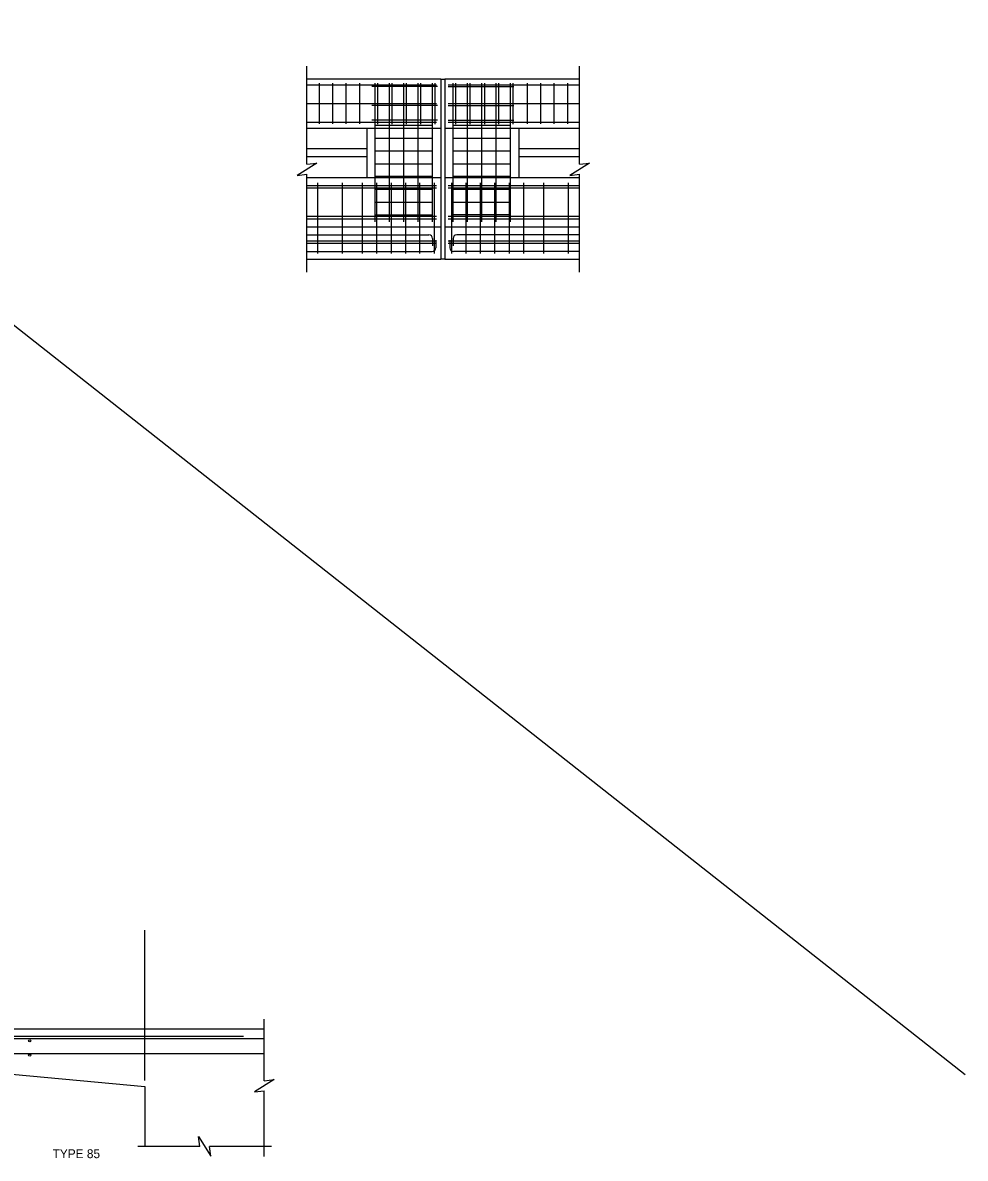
# Model space of a CAD drawing. Extents: x 25576 to 25873, y -3191 to -3046.
# Drawn here: x 25853.83 to 25872.95, y -3101.26 to -3078.21 of the extents above; entities that cross this region are included whole.
import ezdxf

# ---------------------------------------------------------------- set-up
doc = ezdxf.new("R2010")
doc.units = 0
for name, color, linetype in [('60 Nongeo Data', 7, 'Continuous'), ('border_NO-PLOT', 7, 'Continuous'), ('str_Concrete-A', 7, 'Continuous'), ('str_Reinforcement-A', 7, 'Continuous'), ('str_Reinforcement-B', 7, 'Continuous'), ('str_Reinforcement-C', 7, 'Continuous'), ('str_Reinforcement-D', 7, 'Continuous'), ('str_Reinforcement-E', 7, 'Continuous'), ('str_Reinforcement-F', 7, 'Continuous'), ('str_Reinforcement-G', 7, 'Continuous'), ('str_Reinforcement-H', 7, 'Continuous'), ('str_Reinforcement-P', 7, 'Continuous'), ('str_Reinforcement-Q', 7, 'Continuous'), ('str_Structural-Steel-A', 7, 'Continuous'), ('tcd_BARRIER-CONC-anno', 7, 'Continuous')]:
    doc.layers.add(name, color=color, linetype=linetype)

msp = doc.modelspace()

# ---------------------------------------------------------------- linework, layer by layer
at = {"layer": '60 Nongeo Data'}
msp.add_line((25816.605, -3055.172), (25872.954, -3099.559), dxfattribs=at)
at = {"layer": 'str_Concrete-A'}
for p, q in [((25859.595, -3081.087), (25859.595, -3079.097)), ((25865.128, -3081.087), (25865.128, -3079.097)), ((25859.595, -3079.354), (25862.311, -3079.354)), ((25862.311, -3079.354), (25862.311, -3083.021)), ((25862.311, -3079.36), (25862.395, -3079.36)), ((25862.395, -3079.354), (25865.128, -3079.354)), ((25862.395, -3079.354), (25862.395, -3083.021)), ((25862.395, -3079.354), (25865.128, -3079.354)), ((25859.595, -3080.354), (25862.311, -3080.354)), ((25860.811, -3080.354), (25860.811, -3081.354)), ((25862.395, -3080.354), (25865.128, -3080.354)), ((25863.895, -3080.354), (25863.895, -3081.354)), ((25859.595, -3083.277), (25859.595, -3081.287)), ((25865.128, -3083.277), (25865.128, -3081.287)), ((25859.595, -3081.354), (25862.311, -3081.354)), ((25862.395, -3081.354), (25865.128, -3081.354)), ((25859.595, -3082.354), (25862.311, -3082.354)), ((25862.395, -3082.354), (25865.128, -3082.354)), ((25862.311, -3083.021), (25859.595, -3083.021)), ((25862.311, -3083.008), (25862.395, -3083.008)), ((25865.128, -3083.021), (25862.395, -3083.021)), ((25858.729, -3099.686), (25858.729, -3098.438)), ((25850.894, -3098.632), (25858.729, -3098.632)), ((25850.893, -3099.306), (25856.31, -3099.798)), ((25856.31, -3099.798), (25856.31, -3101.017)), ((25858.729, -3101.219), (25858.729, -3099.886)), ((25857.42, -3101.017), (25856.164, -3101.017)), ((25858.875, -3101.017), (25857.62, -3101.017))]:
    msp.add_line(p, q, dxfattribs=at)
for points in [[(25859.595, -3081.087), (25859.795, -3081.062), (25859.395, -3081.312), (25859.595, -3081.287)], [(25865.128, -3081.087), (25865.328, -3081.062), (25864.928, -3081.312), (25865.128, -3081.287)], [(25858.729, -3099.686), (25858.929, -3099.661), (25858.529, -3099.911), (25858.729, -3099.886)], [(25857.42, -3101.017), (25857.395, -3100.817), (25857.645, -3101.217), (25857.62, -3101.017)]]:
    msp.add_lwpolyline(points, dxfattribs=at)
at = {"layer": 'str_Reinforcement-A'}
for p, q in [((25859.842, -3079.439), (25859.842, -3080.269)), ((25860.115, -3079.439), (25860.115, -3080.269)), ((25860.387, -3079.439), (25860.387, -3080.269)), ((25860.66, -3079.439), (25860.66, -3080.269)), ((25864.061, -3079.439), (25864.061, -3080.269)), ((25864.334, -3079.439), (25864.334, -3080.269)), ((25864.607, -3079.439), (25864.607, -3080.269)), ((25864.88, -3079.439), (25864.88, -3080.269))]:
    msp.add_line(p, q, dxfattribs=at)
at = {"layer": 'str_Reinforcement-B'}
for p, q in [((25861.03, -3079.444), (25861.03, -3080.274)), ((25861.32, -3079.444), (25861.32, -3080.274)), ((25861.612, -3079.444), (25861.612, -3080.274)), ((25861.898, -3079.444), (25861.898, -3080.274)), ((25862.192, -3079.444), (25862.192, -3080.274)), ((25862.613, -3079.444), (25862.613, -3080.274)), ((25862.903, -3079.444), (25862.903, -3080.274)), ((25863.196, -3079.444), (25863.196, -3080.274)), ((25863.481, -3079.444), (25863.481, -3080.274)), ((25863.776, -3079.444), (25863.776, -3080.274)), ((25850.964, -3098.779), (25858.31, -3098.779)), ((25850.985, -3098.826), (25858.729, -3098.826)), ((25858.729, -3099.138), (25850.964, -3099.138))]:
    msp.add_line(p, q, dxfattribs=at)
for centre in [(25853.97, -3098.873), (25853.97, -3099.163)]:
    msp.add_circle(centre, 0.0208, dxfattribs=at)
at = {"layer": 'str_Reinforcement-C'}
for p, q in [((25860.978, -3082.253), (25860.978, -3079.441)), ((25861.27, -3082.253), (25861.27, -3079.441)), ((25861.561, -3082.253), (25861.561, -3079.441)), ((25861.853, -3082.253), (25861.853, -3079.441)), ((25862.145, -3082.253), (25862.145, -3079.441)), ((25862.561, -3082.253), (25862.561, -3079.441)), ((25862.853, -3082.253), (25862.853, -3079.441)), ((25863.145, -3082.253), (25863.145, -3079.441)), ((25863.436, -3082.253), (25863.436, -3079.441)), ((25863.728, -3082.253), (25863.728, -3079.441))]:
    msp.add_line(p, q, dxfattribs=at)
at = {"layer": 'str_Reinforcement-D'}
for p, q in [((25860.964, -3080.297), (25862.141, -3080.297)), ((25862.548, -3080.297), (25863.725, -3080.297)), ((25860.964, -3080.557), (25862.141, -3080.557)), ((25862.548, -3080.557), (25863.725, -3080.557)), ((25860.964, -3080.816), (25862.141, -3080.816)), ((25862.548, -3080.816), (25863.725, -3080.816)), ((25860.964, -3081.075), (25862.141, -3081.075)), ((25862.548, -3081.075), (25863.725, -3081.075)), ((25860.964, -3081.329), (25862.141, -3081.329)), ((25862.548, -3081.329), (25863.725, -3081.329)), ((25860.964, -3081.594), (25862.141, -3081.594)), ((25862.548, -3081.594), (25863.725, -3081.594)), ((25860.964, -3081.853), (25862.141, -3081.853)), ((25862.548, -3081.853), (25863.725, -3081.853)), ((25860.964, -3082.113), (25862.141, -3082.113)), ((25862.548, -3082.108), (25863.725, -3082.108))]:
    msp.add_line(p, q, dxfattribs=at)
at = {"layer": 'str_Reinforcement-E'}
for p, q in [((25859.595, -3079.473), (25862.226, -3079.473)), ((25862.463, -3079.473), (25865.128, -3079.473)), ((25859.595, -3079.851), (25862.226, -3079.851)), ((25862.463, -3079.851), (25865.128, -3079.851)), ((25859.595, -3080.235), (25862.226, -3080.235)), ((25862.463, -3080.235), (25865.128, -3080.235))]:
    msp.add_line(p, q, dxfattribs=at)
at = {"layer": 'str_Reinforcement-F'}
for p, q in [((25859.595, -3081.518), (25862.226, -3081.518)), ((25862.463, -3081.518), (25865.128, -3081.518)), ((25859.595, -3082.142), (25862.226, -3082.142)), ((25862.463, -3082.142), (25865.128, -3082.142)), ((25859.595, -3082.643), (25862.226, -3082.643)), ((25862.463, -3082.643), (25865.128, -3082.643))]:
    msp.add_line(p, q, dxfattribs=at)
at = {"layer": 'str_Reinforcement-G'}
for p, q in [((25859.595, -3081.567), (25862.226, -3081.567)), ((25862.463, -3081.567), (25865.128, -3081.567)), ((25859.595, -3082.191), (25862.226, -3082.191)), ((25862.463, -3082.191), (25865.128, -3082.191)), ((25859.595, -3082.69), (25862.226, -3082.69)), ((25862.463, -3082.69), (25865.128, -3082.69))]:
    msp.add_line(p, q, dxfattribs=at)
at = {"layer": 'str_Reinforcement-H'}
for p, q in [((25859.811, -3081.465), (25859.811, -3082.899)), ((25860.311, -3081.465), (25860.311, -3082.899)), ((25860.716, -3081.465), (25860.716, -3082.899)), ((25861.01, -3081.465), (25861.01, -3082.899)), ((25861.303, -3081.465), (25861.303, -3082.899)), ((25861.595, -3081.465), (25861.595, -3082.899)), ((25861.883, -3081.465), (25861.883, -3082.899)), ((25862.175, -3081.465), (25862.175, -3082.899)), ((25862.531, -3081.465), (25862.531, -3082.899)), ((25862.823, -3081.465), (25862.823, -3082.899)), ((25863.111, -3081.465), (25863.111, -3082.899)), ((25863.403, -3081.465), (25863.403, -3082.899)), ((25863.696, -3081.465), (25863.696, -3082.899)), ((25863.99, -3081.465), (25863.99, -3082.899)), ((25864.395, -3081.465), (25864.395, -3082.899)), ((25864.895, -3081.465), (25864.895, -3082.899))]:
    msp.add_line(p, q, dxfattribs=at)
at = {"layer": 'str_Reinforcement-P'}
for p, q in [((25859.595, -3082.521), (25862.072, -3082.521)), ((25862.145, -3082.594), (25862.145, -3082.744)), ((25862.209, -3082.629), (25862.209, -3082.781)), ((25862.497, -3082.629), (25862.497, -3082.781)), ((25862.561, -3082.594), (25862.561, -3082.744)), ((25865.128, -3082.521), (25862.634, -3082.521)), ((25859.595, -3082.854), (25862.136, -3082.854)), ((25865.128, -3082.854), (25862.57, -3082.854))]:
    msp.add_line(p, q, dxfattribs=at)
for centre, start, end in [((25862.072, -3082.594), 0, 90), ((25862.634, -3082.594), 90, 180), ((25862.136, -3082.781), 270, 0), ((25862.57, -3082.781), 180, 270)]:
    msp.add_arc(centre, 0.073, start, end, dxfattribs=at)
at = {"layer": 'str_Reinforcement-Q'}
for p, q in [((25862.243, -3079.51), (25860.915, -3079.51)), ((25862.463, -3079.51), (25863.791, -3079.51)), ((25862.243, -3079.895), (25860.915, -3079.895)), ((25862.463, -3079.895), (25863.791, -3079.895)), ((25862.243, -3080.195), (25860.915, -3080.195)), ((25862.463, -3080.195), (25863.791, -3080.195))]:
    msp.add_line(p, q, dxfattribs=at)
at = {"layer": 'str_Structural-Steel-A'}
for p, q in [((25860.811, -3080.771), (25859.595, -3080.771)), ((25865.128, -3080.771), (25863.895, -3080.771)), ((25860.811, -3080.937), (25859.595, -3080.937)), ((25865.128, -3080.937), (25863.895, -3080.937))]:
    msp.add_line(p, q, dxfattribs=at)
at = {"layer": 'tcd_BARRIER-CONC-anno'}
msp.add_line((25856.31, -3099.682), (25856.31, -3096.629), dxfattribs=at)

# ---------------------------------------------------------------- texts
at = {"layer": 'border_NO-PLOT'}
msp.add_text('TYPE 85', height=0.18, dxfattribs=at).set_placement((25854.435, -3101.255))

doc.saveas('drawing.dxf')
